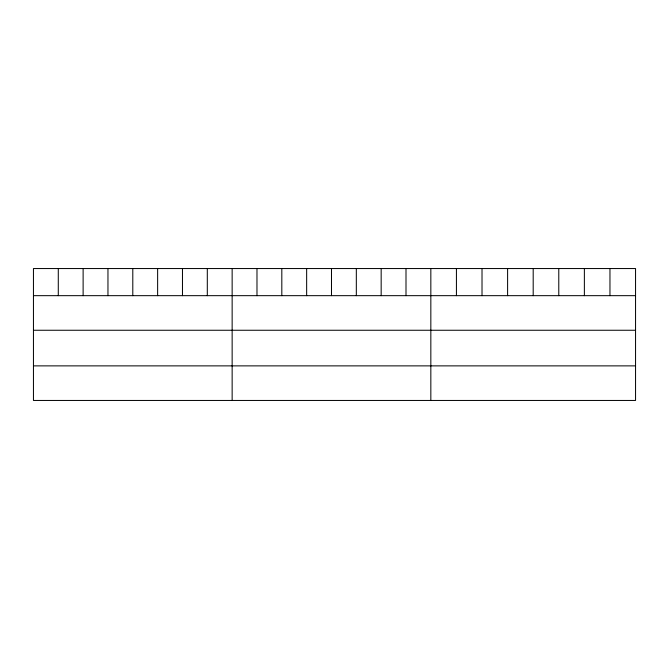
<?xml version="1.0" encoding="UTF-8"?>
<svg xmlns="http://www.w3.org/2000/svg" width="669" height="669" viewBox="0 0 669 669"><rect width="100%" height="100%" fill="white"/><g stroke="black" fill="none" stroke-linecap="round" stroke-linejoin="round"><path stroke-width="1" d="M635.55 295.665L635.55 400.455L33.45 400.455L33.45 268.545L635.55 268.545L635.55 295.665L33.45 295.665M33.45 330.252L635.55 330.252M33.45 365.876L635.55 365.876M609.961 268.545L609.961 295.665M584.371 268.545L584.371 295.665M558.782 268.545L558.782 295.665M533.193 268.545L533.193 295.665M507.604 268.545L507.604 295.665M482.014 268.545L482.014 295.665M456.425 268.545L456.425 295.665M430.836 268.545L430.836 400.455M405.999 268.545L405.999 295.665M381.163 268.545L381.163 295.665M356.326 268.545L356.326 295.665M331.49 268.545L331.49 295.665M306.653 268.545L306.653 295.665M281.816 268.545L281.816 295.665M256.98 268.545L256.98 295.665M232.143 268.545L232.143 400.455M207.306 268.545L207.306 295.665M182.47 268.545L182.47 295.665M157.633 268.545L157.633 295.665M132.797 268.545L132.797 295.665M107.96 268.545L107.96 295.665M83.123 268.545L83.123 295.665M58.287 268.545L58.287 295.665"/></g></svg>
